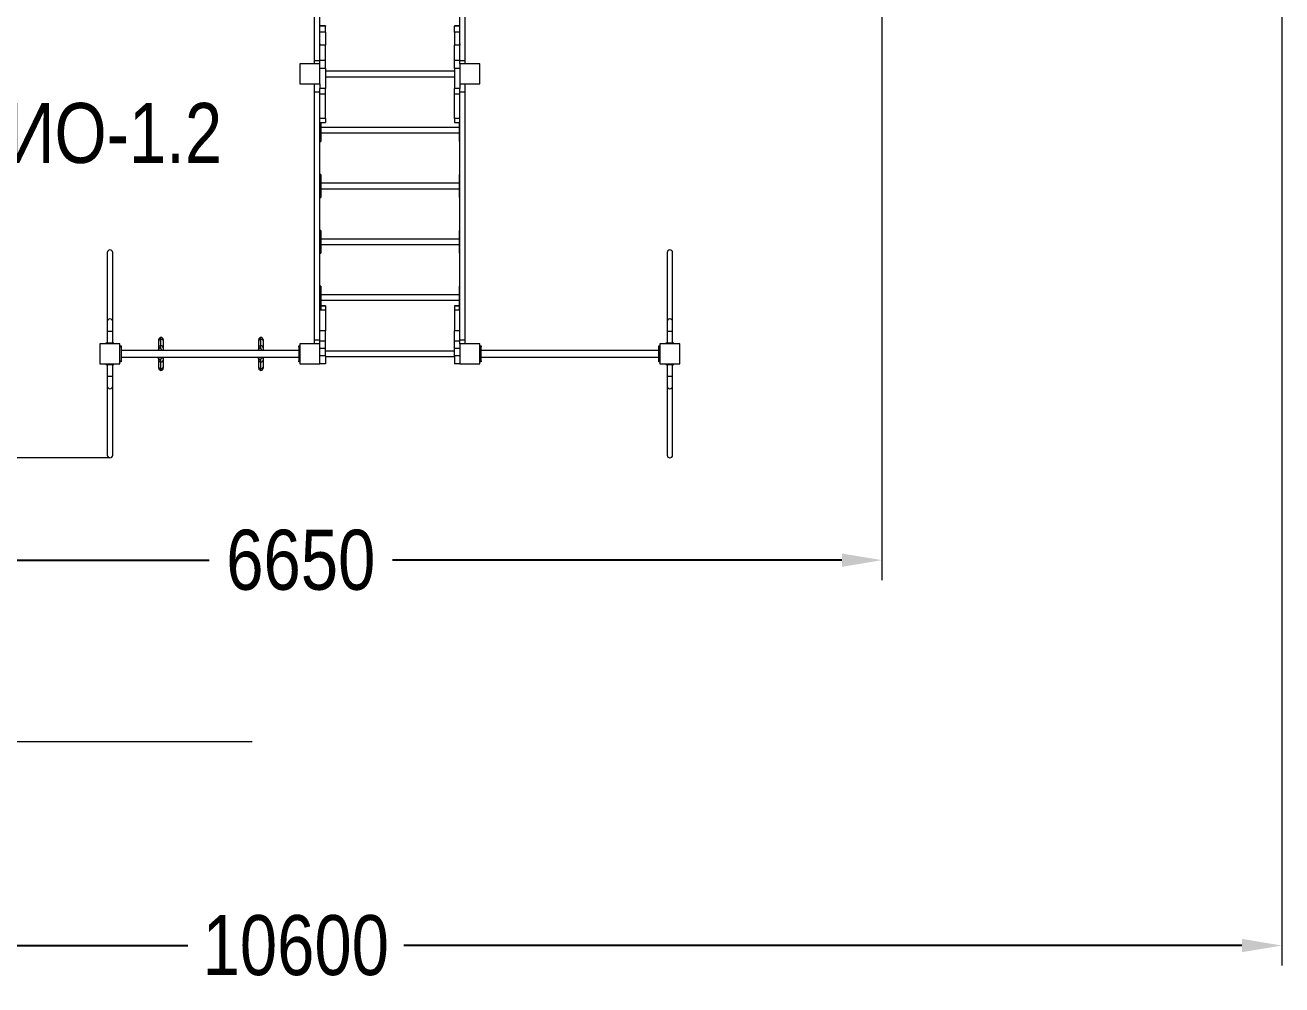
# Model space of a CAD drawing. Header units: millimetres. Extents: x -5718 to 5731, y -4937 to 4872.
# Drawn here: x -554 to 5731, y -4937 to -136 of the extents above; entities that cross this region are included whole.
import ezdxf

# ---------------------------------------------------------------- set-up
doc = ezdxf.new("R2010")
doc.units = ezdxf.units.MM
for name, color, linetype in [('DIKOM_АРТИКУЛ', 7, 'Continuous'), ('DIKOM_ОБЪЕКТ', 7, 'Continuous'), ('DIKOM_РАЗМЕР_ЗОНА', 7, 'Continuous'), ('DIKOM_РАЗМЕР_ОБЪЕКТА', 7, 'Continuous')]:
    doc.layers.add(name, color=color, linetype=linetype)
doc.styles.add('style1', font='arial.ttf', dxfattribs={"width": 0.8})
doc.dimstyles.new('1-50', dxfattribs={"dimtxt": 300, "dimasz": 200, "dimexe": 100, "dimexo": 0, "dimgap": 100, "dimtad": 0, "dimdec": 0, "dimtxsty": 'style1', "dimcen": 0, "dimclrd": 7, "dimclre": 7, "dimadec": 1, "dimazin": 2, "dimtfac": 1, "dimtdec": 0, "dimtmove": 1, "dimatfit": 3, "dimfxl": 0, "dimlwd": 25, "dimlwe": 18, "dimarcsym": 0})

# ---------------------------------------------------------------- blocks, each defined once
blk = doc.blocks.new('*D16')
at = {"layer": 'Defpoints', "color": 0, "transparency": 16777216}
for p in [(3730.7, 1233.1), (-2946.4, -626.4), (-2946.4, -2812.5)]:
    blk.add_point(p, dxfattribs=at)
at = {"layer": 'DIKOM_РАЗМЕР_ОБЪЕКТА', "color": 7, "lineweight": 18, "transparency": 16777216}
for p, q in [((3730.7, 1233.1), (3730.7, -2912.5)), ((-2946.4, -626.4), (-2946.4, -2912.5))]:
    blk.add_line(p, q, dxfattribs=at)
at = {"layer": 'DIKOM_РАЗМЕР_ОБЪЕКТА', "color": 7, "lineweight": 25, "transparency": 16777216}
for p, q in [((-2746.4, -2812.5), (365.8, -2812.5)), ((3530.7, -2812.5), (1283.1, -2812.5))]:
    blk.add_line(p, q, dxfattribs=at)
at = {"layer": 'DIKOM_РАЗМЕР_ОБЪЕКТА', "color": 7, "transparency": 16777216}
for points in [[(-2746.4, -2779.2), (-2746.4, -2845.9), (-2946.4, -2812.5)], [(3530.7, -2779.2), (3530.7, -2845.9), (3730.7, -2812.5)]]:
    blk.add_solid(points, dxfattribs=at)
at = {"layer": 'DIKOM_РАЗМЕР_ОБЪЕКТА', "color": 0, "transparency": 16777216, "insert": (824.5, -2812.5), "char_height": 300, "attachment_point": 5, "style": 'style1'}
blk.add_mtext('6650', dxfattribs=at)
blk = doc.blocks.new('*D15')
at = {"layer": 'Defpoints', "color": 0, "transparency": 16777216}
for p in [(-1897.4, 3178.8), (-4525.5, -2300.5), (-129.7, -2300.5)]:
    blk.add_point(p, dxfattribs=at)
at = {"layer": 'DIKOM_РАЗМЕР_ОБЪЕКТА', "color": 7, "lineweight": 18, "transparency": 16777216}
for p, q in [((-1897.4, 3178.8), (-4625.5, 3178.8)), ((-129.7, -2300.5), (-4625.5, -2300.5))]:
    blk.add_line(p, q, dxfattribs=at)
at = {"layer": 'DIKOM_РАЗМЕР_ОБЪЕКТА', "color": 7, "lineweight": 25, "transparency": 16777216}
for p, q in [((-4525.5, 2978.8), (-4525.5, 1719)), ((-4525.5, -2100.5), (-4525.5, 803))]:
    blk.add_line(p, q, dxfattribs=at)
at = {"layer": 'DIKOM_РАЗМЕР_ОБЪЕКТА', "color": 7, "transparency": 16777216}
for points in [[(-4558.9, 2978.8), (-4492.2, 2978.8), (-4525.5, 3178.8)], [(-4558.9, -2100.5), (-4492.2, -2100.5), (-4525.5, -2300.5)]]:
    blk.add_solid(points, dxfattribs=at)
at = {"layer": 'DIKOM_РАЗМЕР_ОБЪЕКТА', "color": 0, "transparency": 16777216, "insert": (-4525.5, 1261), "char_height": 300, "attachment_point": 5, "rotation": 90, "style": 'style1'}
blk.add_mtext('5400', dxfattribs=at)
blk = doc.blocks.new('*D14')
at = {"layer": 'Defpoints', "color": 0, "transparency": 16777216}
for p in [(5730.7, 1374.7), (-4872.5, -1263.2), (-4872.5, -4740)]:
    blk.add_point(p, dxfattribs=at)
at = {"layer": 'DIKOM_РАЗМЕР_ЗОНА', "color": 7, "lineweight": 18, "transparency": 16777216}
for p, q in [((5730.7, 1374.7), (5730.7, -4840)), ((-4872.5, -1263.2), (-4872.5, -4840))]:
    blk.add_line(p, q, dxfattribs=at)
at = {"layer": 'DIKOM_РАЗМЕР_ЗОНА', "color": 7, "lineweight": 25, "transparency": 16777216}
for p, q in [((-4672.5, -4740), (259.6, -4740)), ((5530.7, -4740), (1339.3, -4740))]:
    blk.add_line(p, q, dxfattribs=at)
at = {"layer": 'DIKOM_РАЗМЕР_ЗОНА', "color": 7, "transparency": 16777216}
for points in [[(-4672.5, -4706.7), (-4672.5, -4773.3), (-4872.5, -4740)], [(5530.7, -4706.7), (5530.7, -4773.3), (5730.7, -4740)]]:
    blk.add_solid(points, dxfattribs=at)
at = {"layer": 'DIKOM_РАЗМЕР_ЗОНА', "color": 0, "transparency": 16777216, "insert": (799.5, -4740), "char_height": 300, "attachment_point": 5, "style": 'style1'}
blk.add_mtext('10600', dxfattribs=at)
blk = doc.blocks.new('*D13')
at = {"layer": 'Defpoints', "color": 0, "transparency": 16777216}
for p in [(-5521.5, 4872.3), (-1696.2, 4872.3), (580.6, -3721.2)]:
    blk.add_point(p, dxfattribs=at)
at = {"layer": 'DIKOM_РАЗМЕР_ЗОНА', "color": 7, "lineweight": 18, "transparency": 16777216}
for p, q in [((-1696.2, 4872.3), (-5621.5, 4872.3)), ((580.6, -3721.2), (-5621.5, -3721.2))]:
    blk.add_line(p, q, dxfattribs=at)
at = {"layer": 'DIKOM_РАЗМЕР_ЗОНА', "color": 7, "lineweight": 25, "transparency": 16777216}
for p, q in [((-5521.5, 4672.3), (-5521.5, 1701.6)), ((-5521.5, -3521.2), (-5521.5, 785.4))]:
    blk.add_line(p, q, dxfattribs=at)
at = {"layer": 'DIKOM_РАЗМЕР_ЗОНА', "color": 7, "transparency": 16777216}
for points in [[(-5554.9, 4672.3), (-5488.2, 4672.3), (-5521.5, 4872.3)], [(-5554.9, -3521.2), (-5488.2, -3521.2), (-5521.5, -3721.2)]]:
    blk.add_solid(points, dxfattribs=at)
at = {"layer": 'DIKOM_РАЗМЕР_ЗОНА', "color": 0, "transparency": 16777216, "insert": (-5521.5, 1243.5), "char_height": 300, "attachment_point": 5, "rotation": 90, "style": 'style1'}
blk.add_mtext('8600', dxfattribs=at)

msp = doc.modelspace()

# ---------------------------------------------------------------- linework, layer by layer
at = {"layer": 'DIKOM_ОБЪЕКТ', "color": 7, "linetype": 'Continuous', "lineweight": 15}
for p, q in [((893.3, -312.4), (893.3, 1051.3)), ((920.3, -312.4), (920.3, 974.6)), ((1620.3, -312.4), (1620.3, 1003.7)), ((1647.3, -312.4), (1647.3, 977.7)), ((947.3, -139.5), (920.3, -139.5)), ((947.3, -141.6), (920.3, -141.6)), ((947.3, -170.9), (920.3, -170.9)), ((947.3, -139.5), (947.3, -141.6)), ((947.3, -170.9), (947.3, -141.6)), ((947.3, -170.9), (947.3, -235.8)), ((1620.3, -139.5), (1593.3, -139.5)), ((1593.3, -139.5), (1593.3, -141.6)), ((1620.3, -141.6), (1593.3, -141.6)), ((1593.3, -170.9), (1593.3, -141.6)), ((1620.3, -170.9), (1593.3, -170.9)), ((1593.3, -170.9), (1593.3, -235.8)), ((920.3, -229.9), (920.3, -235.8)), ((947.3, -235.8), (920.3, -235.8)), ((920.3, -312.5), (920.3, -235.8)), ((947.3, -312.5), (947.3, -235.8)), ((1620.3, -235.8), (1593.3, -235.8)), ((1593.3, -312.5), (1593.3, -235.8)), ((1620.3, -229.9), (1620.3, -235.8)), ((1620.3, -312.5), (1620.3, -235.8)), ((893.3, -312.4), (920.3, -312.4)), ((893.3, -330.5), (893.3, -312.4)), ((947.3, -312.5), (920.3, -312.5)), ((920.3, -330.5), (920.3, -312.5)), ((947.3, -353.7), (947.3, -312.5)), ((1620.3, -312.5), (1593.3, -312.5)), ((1593.3, -353.7), (1593.3, -312.5)), ((1620.3, -312.4), (1647.3, -312.4)), ((1620.3, -330.5), (1620.3, -312.5)), ((1647.3, -330.5), (1647.3, -312.4)), ((820.3, -330.5), (820.3, -430.5)), ((920.3, -330.5), (820.3, -330.5)), ((920.3, -430.5), (920.3, -330.5)), ((947.3, -353.7), (920.3, -353.7)), ((947.3, -353.7), (947.3, -453.6)), ((1593.3, -367), (947.3, -367)), ((1620.3, -353.7), (1593.3, -353.7)), ((1593.3, -353.7), (1593.3, -453.6)), ((1620.3, -330.5), (1620.3, -430.5)), ((1720.3, -330.5), (1620.3, -330.5)), ((1720.3, -430.5), (1720.3, -330.5)), ((820.3, -430.5), (920.3, -430.5)), ((893.3, -471.5), (893.3, -430.5)), ((920.3, -430.5), (920.3, -453.6)), ((947.3, -394), (1593.3, -394)), ((1620.3, -430.5), (1620.3, -453.6)), ((1620.3, -430.5), (1720.3, -430.5)), ((1647.3, -471.5), (1647.3, -430.5)), ((920.3, -471.5), (893.3, -471.5)), ((893.3, -1711.5), (893.3, -471.5)), ((947.3, -453.6), (920.3, -453.6)), ((920.3, -481), (920.3, -453.6)), ((920.3, -1711.5), (920.3, -471.5)), ((947.3, -481), (920.3, -481)), ((920.3, -604), (920.3, -481)), ((947.3, -481), (947.3, -453.6)), ((947.3, -604), (947.3, -481)), ((1620.3, -453.6), (1593.3, -453.6)), ((1593.3, -481), (1593.3, -453.6)), ((1620.3, -481), (1593.3, -481)), ((1593.3, -604), (1593.3, -481)), ((1620.3, -481), (1620.3, -453.6)), ((1647.3, -471.5), (1620.3, -471.5)), ((1620.3, -1711.5), (1620.3, -471.5)), ((1620.3, -604), (1620.3, -481)), ((1647.3, -1711.5), (1647.3, -471.5)), ((947.3, -604), (920.3, -604)), ((920.3, -623), (947.3, -623)), ((924.3, -623), (924.3, -631.9)), ((947.3, -604), (947.3, -623)), ((1620.3, -604), (1593.3, -604)), ((1593.3, -604), (1593.3, -623)), ((1593.3, -623), (1620.3, -623)), ((1616.3, -623), (1616.3, -631.9)), ((924.3, -631.9), (920.3, -631.9)), ((924.3, -631.9), (924.3, -706.4)), ((1616.3, -648.3), (924.3, -648.3)), ((924.3, -675.3), (1616.3, -675.3)), ((1620.3, -631.9), (1616.3, -631.9)), ((1616.3, -631.9), (1616.3, -706.4)), ((924.3, -706.4), (920.3, -706.4)), ((920.3, -719), (924.3, -719)), ((924.3, -706.4), (924.3, -719)), ((1620.3, -706.4), (1616.3, -706.4)), ((1616.3, -706.4), (1616.3, -719)), ((1616.3, -719), (1620.3, -719)), ((924.3, -883.7), (920.3, -883.7)), ((924.3, -911), (920.3, -911)), ((924.3, -883.7), (924.3, -911)), ((924.3, -911), (924.3, -985.4)), ((1616.3, -927.4), (924.3, -927.4)), ((1620.3, -883.7), (1616.3, -883.7)), ((1616.3, -883.7), (1616.3, -911)), ((1620.3, -911), (1616.3, -911)), ((1616.3, -911), (1616.3, -985.4)), ((924.3, -985.4), (920.3, -985.4)), ((920.3, -998.1), (924.3, -998.1)), ((924.3, -954.4), (1616.3, -954.4)), ((924.3, -985.4), (924.3, -998.1)), ((1620.3, -985.4), (1616.3, -985.4)), ((1616.3, -985.4), (1616.3, -998.1)), ((1616.3, -998.1), (1620.3, -998.1)), ((924.3, -1162.8), (920.3, -1162.8)), ((924.3, -1190.1), (920.3, -1190.1)), ((924.3, -1162.8), (924.3, -1190.1)), ((924.3, -1190.1), (924.3, -1264.5)), ((1620.3, -1162.8), (1616.3, -1162.8)), ((1616.3, -1162.8), (1616.3, -1190.1)), ((1620.3, -1190.1), (1616.3, -1190.1)), ((1616.3, -1190.1), (1616.3, -1264.5)), ((1616.3, -1206.5), (924.3, -1206.5)), ((924.3, -1233.5), (1616.3, -1233.5)), ((-143.2, -1273.9), (-143.2, -1619.2)), ((-116.2, -1619.2), (-116.2, -1273.9)), ((924.3, -1264.5), (920.3, -1264.5)), ((920.3, -1277.2), (924.3, -1277.2)), ((924.3, -1264.5), (924.3, -1277.2)), ((1620.3, -1264.5), (1616.3, -1264.5)), ((1616.3, -1264.5), (1616.3, -1277.2)), ((1616.3, -1277.2), (1620.3, -1277.2)), ((2656.8, -1273.9), (2656.8, -1619.2)), ((2683.8, -1619.2), (2683.8, -1273.9)), ((924.3, -1441.9), (920.3, -1441.9)), ((924.3, -1441.9), (924.3, -1469.2)), ((1620.3, -1441.9), (1616.3, -1441.9)), ((1616.3, -1441.9), (1616.3, -1469.2)), ((924.3, -1469.2), (920.3, -1469.2)), ((924.3, -1469.2), (924.3, -1543.6)), ((1616.3, -1485.6), (924.3, -1485.6)), ((1620.3, -1469.2), (1616.3, -1469.2)), ((1616.3, -1469.2), (1616.3, -1543.6)), ((924.3, -1543.6), (920.3, -1543.6)), ((920.3, -1556.3), (924.3, -1556.3)), ((947.3, -1561.4), (920.3, -1561.4)), ((924.3, -1512.6), (1616.3, -1512.6)), ((947.3, -1539.5), (924.3, -1539.5)), ((947.3, -1541.8), (924.3, -1541.8)), ((924.3, -1543.6), (924.3, -1556.3)), ((947.3, -1539.5), (947.3, -1541.8)), ((947.3, -1541.8), (947.3, -1561.4)), ((947.3, -1561.4), (947.3, -1664.6)), ((1616.3, -1539.5), (1593.3, -1539.5)), ((1593.3, -1539.5), (1593.3, -1541.8)), ((1593.3, -1541.8), (1593.3, -1561.4)), ((1616.3, -1541.8), (1593.3, -1541.8)), ((1620.3, -1561.4), (1593.3, -1561.4)), ((1593.3, -1561.4), (1593.3, -1664.6)), ((1620.3, -1543.6), (1616.3, -1543.6)), ((1616.3, -1543.6), (1616.3, -1556.3)), ((1616.3, -1556.3), (1620.3, -1556.3)), ((-143.2, -1619.2), (-143.2, -1668.5)), ((-116.2, -1668.5), (-116.2, -1619.2)), ((2656.8, -1619.2), (2656.8, -1668.5)), ((2683.8, -1668.5), (2683.8, -1619.2)), ((-143.2, -1668.5), (-143.2, -1726.5)), ((-116.2, -1668.5), (-143.2, -1668.5)), ((-116.2, -1726.5), (-116.2, -1668.5)), ((947.3, -1664.6), (920.3, -1664.6)), ((920.3, -1716.9), (920.3, -1664.6)), ((947.3, -1716.9), (947.3, -1664.6)), ((1620.3, -1664.6), (1593.3, -1664.6)), ((1593.3, -1716.9), (1593.3, -1664.6)), ((1620.3, -1716.9), (1620.3, -1664.6)), ((2656.8, -1668.5), (2656.8, -1726.5)), ((2683.8, -1668.5), (2656.8, -1668.5)), ((2683.8, -1726.5), (2683.8, -1668.5)), ((-179.7, -1730.5), (-179.7, -1830.5)), ((-79.7, -1730.5), (-179.7, -1730.5)), ((-149.7, -1730.5), (-149.7, -1726.5)), ((-109.7, -1726.5), (-149.7, -1726.5)), ((-109.7, -1730.5), (-109.7, -1726.5)), ((-79.7, -1830.5), (-79.7, -1730.5)), ((-79.7, -1740.5), (-73.7, -1740.5)), ((-73.7, -1745.5), (-79.7, -1745.5)), ((-73.7, -1740.5), (-73.7, -1745.5)), ((-73.7, -1745.5), (-73.7, -1815.5)), ((114.3, -1716.2), (114.3, -1709)), ((114.3, -1749.7), (114.3, -1716.2)), ((114.3, -1755.2), (114.3, -1749.7)), ((125.3, -1706.3), (125.3, -1698)), ((125.3, -1739.7), (125.3, -1706.3)), ((125.3, -1754.3), (125.3, -1739.7)), ((136.3, -1709), (136.3, -1716.2)), ((136.3, -1716.2), (136.3, -1749.7)), ((136.3, -1749.7), (136.3, -1763.8)), ((614.3, -1716.2), (614.3, -1709)), ((614.3, -1749.7), (614.3, -1716.2)), ((614.3, -1755.2), (614.3, -1749.7)), ((625.3, -1706.3), (625.3, -1698)), ((625.3, -1739.7), (625.3, -1706.3)), ((625.3, -1754.3), (625.3, -1739.7)), ((636.3, -1709), (636.3, -1716.2)), ((636.3, -1716.2), (636.3, -1749.7)), ((636.3, -1749.7), (636.3, -1763.8)), ((814.3, -1740.5), (820.3, -1740.5)), ((814.3, -1745.5), (814.3, -1740.5)), ((814.3, -1745.5), (814.3, -1815.5)), ((820.3, -1745.5), (814.3, -1745.5)), ((820.3, -1730.5), (820.3, -1830.5)), ((920.3, -1730.5), (820.3, -1730.5)), ((920.3, -1711.5), (893.3, -1711.5)), ((893.3, -1730.5), (893.3, -1711.5)), ((920.3, -1716.9), (920.3, -1711.5)), ((947.3, -1716.9), (920.3, -1716.9)), ((920.3, -1730.5), (920.3, -1716.9)), ((920.3, -1830.5), (920.3, -1730.5)), ((947.3, -1753.6), (920.3, -1753.6)), ((947.3, -1753.6), (947.3, -1716.9)), ((947.3, -1790.5), (947.3, -1753.6)), ((1620.3, -1716.9), (1593.3, -1716.9)), ((1593.3, -1753.6), (1593.3, -1716.9)), ((1620.3, -1753.6), (1593.3, -1753.6)), ((1593.3, -1790.5), (1593.3, -1753.6)), ((1647.3, -1711.5), (1620.3, -1711.5)), ((1620.3, -1716.9), (1620.3, -1711.5)), ((1620.3, -1730.5), (1620.3, -1716.9)), ((1620.3, -1730.5), (1620.3, -1830.5)), ((1720.3, -1730.5), (1620.3, -1730.5)), ((1647.3, -1730.5), (1647.3, -1711.5)), ((1720.3, -1830.5), (1720.3, -1730.5)), ((1720.3, -1740.5), (1726.3, -1740.5)), ((1726.3, -1745.5), (1720.3, -1745.5)), ((1726.3, -1740.5), (1726.3, -1745.5)), ((1726.3, -1815.5), (1726.3, -1745.5)), ((2614.3, -1745.5), (2614.3, -1740.5)), ((2614.3, -1740.5), (2620.3, -1740.5)), ((2620.3, -1745.5), (2614.3, -1745.5)), ((2614.3, -1815.5), (2614.3, -1745.5)), ((2620.3, -1730.5), (2620.3, -1830.5)), ((2720.3, -1730.5), (2620.3, -1730.5)), ((2650.3, -1730.5), (2650.3, -1726.5)), ((2690.3, -1726.5), (2650.3, -1726.5)), ((2690.3, -1730.5), (2690.3, -1726.5)), ((2720.3, -1830.5), (2720.3, -1730.5)), ((-79.7, -1815.5), (-73.7, -1815.5)), ((-73.7, -1820.5), (-79.7, -1820.5)), ((814.3, -1763.8), (-73.7, -1763.8)), ((-73.7, -1797.3), (814.3, -1797.3)), ((-73.7, -1815.5), (-73.7, -1820.5)), ((111.9, -1761.5), (109.7, -1761.5)), ((109.7, -1763.8), (109.7, -1761.5)), ((109.7, -1799.5), (109.7, -1797.3)), ((109.7, -1799.5), (111.9, -1799.5)), ((111.9, -1763.8), (111.9, -1761.5)), ((111.9, -1799.5), (111.9, -1797.3)), ((116.3, -1760.5), (112.3, -1760.5)), ((112.3, -1760.5), (112.3, -1763.8)), ((112.3, -1797.3), (112.3, -1800.5)), ((116.3, -1800.5), (112.3, -1800.5)), ((114.3, -1811.3), (114.3, -1805.8)), ((114.3, -1844.8), (114.3, -1811.3)), ((116.3, -1760.5), (116.3, -1763.8)), ((116.3, -1797.3), (116.3, -1800.5)), ((128.3, -1760.5), (124.3, -1760.5)), ((124.3, -1760.5), (124.3, -1763.8)), ((124.3, -1797.3), (124.3, -1800.5)), ((128.3, -1800.5), (124.3, -1800.5)), ((125.3, -1821.3), (125.3, -1806.8)), ((125.3, -1854.8), (125.3, -1821.3)), ((128.3, -1760.5), (128.3, -1763.8)), ((128.3, -1797.3), (128.3, -1800.5)), ((130.9, -1761.5), (128.7, -1761.5)), ((128.7, -1763.8), (128.7, -1761.5)), ((128.7, -1799.5), (128.7, -1797.3)), ((128.7, -1799.5), (130.9, -1799.5)), ((130.9, -1763.8), (130.9, -1761.5)), ((130.9, -1799.5), (130.9, -1797.3)), ((136.3, -1797.3), (136.3, -1811.3)), ((136.3, -1811.3), (136.3, -1844.8)), ((611.9, -1761.5), (609.7, -1761.5)), ((609.7, -1763.8), (609.7, -1761.5)), ((609.7, -1799.5), (609.7, -1797.3)), ((609.7, -1799.5), (611.9, -1799.5)), ((611.9, -1763.8), (611.9, -1761.5)), ((611.9, -1799.5), (611.9, -1797.3)), ((616.3, -1760.5), (612.3, -1760.5)), ((612.3, -1760.5), (612.3, -1763.8)), ((612.3, -1797.3), (612.3, -1800.5)), ((616.3, -1800.5), (612.3, -1800.5)), ((614.3, -1811.3), (614.3, -1805.8)), ((614.3, -1844.8), (614.3, -1811.3)), ((616.3, -1760.5), (616.3, -1763.8)), ((616.3, -1797.3), (616.3, -1800.5)), ((628.3, -1760.5), (624.3, -1760.5)), ((624.3, -1760.5), (624.3, -1763.8)), ((624.3, -1797.3), (624.3, -1800.5)), ((628.3, -1800.5), (624.3, -1800.5)), ((625.3, -1821.3), (625.3, -1806.8)), ((625.3, -1854.8), (625.3, -1821.3)), ((628.3, -1760.5), (628.3, -1763.8)), ((628.3, -1797.3), (628.3, -1800.5)), ((630.9, -1761.5), (628.7, -1761.5)), ((628.7, -1763.8), (628.7, -1761.5)), ((628.7, -1799.5), (628.7, -1797.3)), ((628.7, -1799.5), (630.9, -1799.5)), ((630.9, -1763.8), (630.9, -1761.5)), ((630.9, -1799.5), (630.9, -1797.3)), ((636.3, -1797.3), (636.3, -1811.3)), ((636.3, -1811.3), (636.3, -1844.8)), ((814.3, -1815.5), (820.3, -1815.5)), ((814.3, -1820.5), (814.3, -1815.5)), ((820.3, -1820.5), (814.3, -1820.5)), ((947.3, -1790.5), (920.3, -1790.5)), ((1593.3, -1767), (947.3, -1767)), ((947.3, -1790.5), (947.3, -1830.5)), ((947.3, -1794), (1593.3, -1794)), ((1620.3, -1790.5), (1593.3, -1790.5)), ((1593.3, -1790.5), (1593.3, -1830.5)), ((1720.3, -1815.5), (1726.3, -1815.5)), ((1726.3, -1820.5), (1720.3, -1820.5)), ((2614.3, -1764.5), (1726.3, -1764.5)), ((1726.3, -1796.5), (2614.3, -1796.5)), ((1726.3, -1815.5), (1726.3, -1820.5)), ((2614.3, -1815.5), (2620.3, -1815.5)), ((2614.3, -1820.5), (2614.3, -1815.5)), ((2620.3, -1820.5), (2614.3, -1820.5)), ((-179.7, -1830.5), (-79.7, -1830.5)), ((-149.7, -1830.5), (-149.7, -1834.5)), ((-149.7, -1834.5), (-109.7, -1834.5)), ((-143.2, -1834.5), (-143.2, -1892.6)), ((-116.2, -1892.6), (-116.2, -1834.5)), ((-109.7, -1830.5), (-109.7, -1834.5)), ((114.3, -1852), (114.3, -1844.8)), ((125.3, -1863), (125.3, -1854.8)), ((136.3, -1844.8), (136.3, -1852)), ((614.3, -1852), (614.3, -1844.8)), ((625.3, -1863), (625.3, -1854.8)), ((636.3, -1844.8), (636.3, -1852)), ((820.3, -1830.5), (920.3, -1830.5)), ((947.3, -1830.5), (920.3, -1830.5)), ((1620.3, -1830.5), (1593.3, -1830.5)), ((1620.3, -1830.5), (1720.3, -1830.5)), ((2620.3, -1830.5), (2720.3, -1830.5)), ((2650.3, -1830.5), (2650.3, -1834.5)), ((2650.3, -1834.5), (2690.3, -1834.5)), ((2656.8, -1834.5), (2656.8, -1892.6)), ((2683.8, -1892.6), (2683.8, -1834.5)), ((2690.3, -1830.5), (2690.3, -1834.5)), ((-143.2, -1892.6), (-143.2, -1941.8)), ((-143.2, -1892.6), (-116.2, -1892.6)), ((-143.2, -1941.8), (-143.2, -2287.2)), ((-116.2, -1941.8), (-116.2, -1892.6)), ((-116.2, -2287.2), (-116.2, -1941.8)), ((2656.8, -1892.6), (2656.8, -1941.8)), ((2656.8, -1892.6), (2683.8, -1892.6)), ((2656.8, -1941.8), (2656.8, -2287.2)), ((2683.8, -1941.8), (2683.8, -1892.6)), ((2683.8, -2287.2), (2683.8, -1941.8))]:
    msp.add_line(p, q, dxfattribs=at)
at = {"layer": 'DIKOM_ОБЪЕКТ', "color": 7, "linetype": 'Continuous', "lineweight": 15, "flags": 128}
for points in [[(112.2, -1763.8), (112.1, -1763.3), (111.9, -1761.6)], [(111.9, -1799.4), (112.1, -1797.8), (112.2, -1797.3)], [(128.7, -1761.6), (128.6, -1763.3), (128.4, -1763.8)], [(128.4, -1797.3), (128.6, -1797.8), (128.7, -1799.4)], [(612.2, -1763.8), (612.1, -1763.3), (611.9, -1761.6)], [(611.9, -1799.4), (612.1, -1797.8), (612.2, -1797.3)], [(628.7, -1761.6), (628.6, -1763.3), (628.4, -1763.8)], [(628.4, -1797.3), (628.6, -1797.8), (628.7, -1799.4)]]:
    msp.add_lwpolyline(points, dxfattribs=at)
at = {"layer": 'DIKOM_ОБЪЕКТ', "color": 7, "linetype": 'Continuous', "lineweight": 15}
for centre, radius, start, end in [((-129.7, -1274), 13.5, 0.68578, 179.31422), ((2670.3, -1274), 13.5, 0.68562, 179.31438), ((-129.7, -1619.4), 13.5, 0.68646, 179.31354), ((2670.3, -1619.4), 13.5, 0.68631, 179.31369), ((120.3, -1760.5), 8, 0, 180), ((125.3, -1709), 11, 90, 180), ((124.8, -1750.2), 10.5, 87.32277, 177.04932), ((125.3, -1709), 11, 0, 90), ((125.8, -1750.2), 10.5, 2.95133, 92.6772), ((620.3, -1760.5), 8, 0, 180), ((625.3, -1709), 11, 90, 180), ((624.8, -1750.2), 10.5, 87.32277, 177.04932), ((625.3, -1709), 11, 0, 90), ((625.8, -1750.2), 10.5, 2.95133, 92.6772), ((120.3, -1786.1), 17.5, 219.75905, 243.11096), ((120.3, -1800.5), 8, 180, 0), ((124.8, -1810.8), 10.5, 182.95259, 272.67533), ((125.8, -1810.8), 10.5, 267.3247, 357.04676), ((120.3, -1786.1), 17.5, 296.88904, 320.24095), ((620.3, -1786.1), 17.5, 219.75905, 243.11096), ((620.3, -1800.5), 8, 180, 0), ((624.8, -1810.8), 10.5, 182.95259, 272.67533), ((625.8, -1810.8), 10.5, 267.3247, 357.04676), ((620.3, -1786.1), 17.5, 296.88904, 320.24095), ((125.3, -1852), 11, 180, 270), ((125.3, -1852), 11, 270, 0), ((625.3, -1852), 11, 180, 270), ((625.3, -1852), 11, 270, 0), ((-129.7, -1941.6), 13.5, 180.68512, 359.31488), ((2670.3, -1941.6), 13.5, 180.68536, 359.31464), ((-129.7, -2287), 13.5, 180.68581, 359.31419), ((2670.3, -2287), 13.5, 180.68604, 359.31396)]:
    msp.add_arc(centre, radius, start, end, dxfattribs=at)
for points, knots in [([(125.3, -1706.3), (124.1, -1706.4), (121.6, -1706.6), (118.3, -1708.3), (115.8, -1710.8), (114.6, -1713.6), (114.3, -1715.4), (114.3, -1716.1), (114.3, -1716.2)], [0, 0, 0, 0, 0.214677, 0.429354, 0.644025, 0.858715, 0.990161, 1, 1, 1, 1]), ([(125.3, -1706.3), (126.6, -1706.4), (129, -1706.6), (132.3, -1708.3), (134.8, -1710.8), (136.1, -1713.6), (136.3, -1715.4), (136.3, -1716.1), (136.3, -1716.2)], [0, 0, 0, 0, 0.214676, 0.429353, 0.644024, 0.858716, 0.990161, 1, 1, 1, 1]), ([(625.3, -1706.3), (624.1, -1706.4), (621.6, -1706.6), (618.3, -1708.3), (615.8, -1710.8), (614.6, -1713.6), (614.3, -1715.4), (614.3, -1716.1), (614.3, -1716.2)], [0, 0, 0, 0, 0.214677, 0.429354, 0.644025, 0.858715, 0.990161, 1, 1, 1, 1]), ([(625.3, -1706.3), (626.6, -1706.4), (629, -1706.6), (632.3, -1708.3), (634.8, -1710.8), (636.1, -1713.6), (636.3, -1715.4), (636.3, -1716.1), (636.3, -1716.2)], [0, 0, 0, 0, 0.214676, 0.429353, 0.644024, 0.858716, 0.990161, 1, 1, 1, 1]), ([(125.3, -1854.8), (124.1, -1854.7), (121.6, -1854.5), (118.3, -1852.7), (115.8, -1850.2), (114.6, -1847.5), (114.3, -1845.6), (114.3, -1844.9), (114.3, -1844.8)], [0, 0, 0, 0, 0.214675, 0.429349, 0.644028, 0.858704, 0.990149, 1, 1, 1, 1]), ([(125.3, -1854.8), (126.6, -1854.7), (129, -1854.5), (132.3, -1852.7), (134.8, -1850.2), (136.1, -1847.5), (136.3, -1845.6), (136.3, -1844.9), (136.3, -1844.8)], [0, 0, 0, 0, 0.214674, 0.429348, 0.644027, 0.858705, 0.990149, 1, 1, 1, 1]), ([(625.3, -1854.8), (624.1, -1854.7), (621.6, -1854.5), (618.3, -1852.7), (615.8, -1850.2), (614.6, -1847.5), (614.3, -1845.6), (614.3, -1844.9), (614.3, -1844.8)], [0, 0, 0, 0, 0.214675, 0.429349, 0.644028, 0.858704, 0.990149, 1, 1, 1, 1]), ([(625.3, -1854.8), (626.6, -1854.7), (629, -1854.5), (632.3, -1852.7), (634.8, -1850.2), (636.1, -1847.5), (636.3, -1845.6), (636.3, -1844.9), (636.3, -1844.8)], [0, 0, 0, 0, 0.214674, 0.429348, 0.644027, 0.858705, 0.990149, 1, 1, 1, 1])]:
    msp.add_open_spline(points, degree=3, knots=knots, dxfattribs=at)

# ---------------------------------------------------------------- texts
at = {"layer": 'DIKOM_АРТИКУЛ', "color": 7, "linetype": 'Continuous', "lineweight": 15, "insert": (-1658, -525.5), "char_height": 300, "width": 1667.537, "attachment_point": 1, "style": 'style1'}
msp.add_mtext('ИКС-БИО-1.2', dxfattribs=at)

# ---------------------------------------------------------------- dimensions: what is measured, and where the dimension line sits
at = {"layer": 'DIKOM_РАЗМЕР_ЗОНА'}
dim = msp.add_linear_dim(base=(-5521.5, 4872.3), p1=(580.6, -3721.2), p2=(-1696.2, 4872.3), angle=90, text='8600', dimstyle='1-50', override={"dimscale": 1, "dimtix": 0, "dimtofl": 1, "dimtmove": 1, "dimatfit": 3}, dxfattribs=at)
dim.commit()
dim.dimension.update_dxf_attribs({"geometry": '*D13', "text_midpoint": (-5521.5, 1243.5), "dimtype": 160})
dim = msp.add_linear_dim(base=(-4872.5, -4740), p1=(5730.7, 1374.7), p2=(-4872.5, -1263.2), text='10600', dimstyle='1-50', override={"dimscale": 1, "dimtix": 0, "dimtofl": 1, "dimtmove": 1, "dimatfit": 3}, dxfattribs=at)
dim.commit()
dim.dimension.update_dxf_attribs({"geometry": '*D14', "text_midpoint": (799.5, -4740), "dimtype": 160})
at = {"layer": 'DIKOM_РАЗМЕР_ОБЪЕКТА'}
dim = msp.add_linear_dim(base=(-4525.5, -2300.5), p1=(-1897.4, 3178.8), p2=(-129.7, -2300.5), angle=90, text='5400', dimstyle='1-50', override={"dimscale": 1, "dimtix": 0, "dimtofl": 1, "dimtmove": 1, "dimatfit": 3}, dxfattribs=at)
dim.commit()
dim.dimension.update_dxf_attribs({"geometry": '*D15', "text_midpoint": (-4525.5, 1261), "dimtype": 160})
dim = msp.add_linear_dim(base=(-2946.4, -2812.5), p1=(3730.7, 1233.1), p2=(-2946.4, -626.4), text='6650', dimstyle='1-50', override={"dimscale": 1, "dimtix": 0, "dimtofl": 1, "dimtmove": 1, "dimatfit": 3}, dxfattribs=at)
dim.commit()
dim.dimension.update_dxf_attribs({"geometry": '*D16', "text_midpoint": (824.5, -2812.5), "dimtype": 160})

doc.saveas('drawing.dxf')
